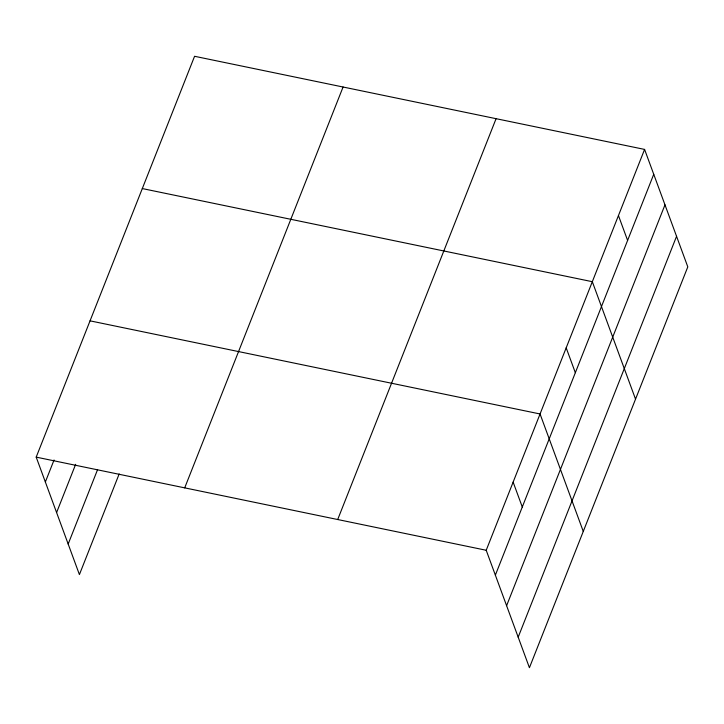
<?xml version="1.0" encoding="UTF-8"?>
<svg xmlns="http://www.w3.org/2000/svg" width="724" height="724" viewBox="0 0 724 724"><rect width="100%" height="100%" fill="white"/><g stroke="black" fill="none" stroke-linecap="round" stroke-linejoin="round"><path stroke-width="1.09" d="M119.179 473.939L79.414 574.585L36.2 457.125L194.575 56.282L644.586 149.416L687.8 266.875L529.425 667.718L486.211 550.267L644.586 149.416M45.35 482.003L54.056 459.993M56.59 512.556L75.649 464.328M68.174 544.032L97.586 469.595M184.701 487.867L343.076 87.016M337.701 519.533L496.085 118.682M495.361 575.137L653.736 174.294M506.601 605.689L664.976 204.847M518.185 637.165L676.56 236.323M142.311 188.566L592.322 281.699L635.536 399.15M90.047 320.841L540.059 413.974L583.273 531.434M36.2 457.125L486.211 550.267M618.45 215.553L627.608 240.431M566.186 347.837L575.345 372.715M513.135 482.121L522.285 506.999"/></g></svg>
